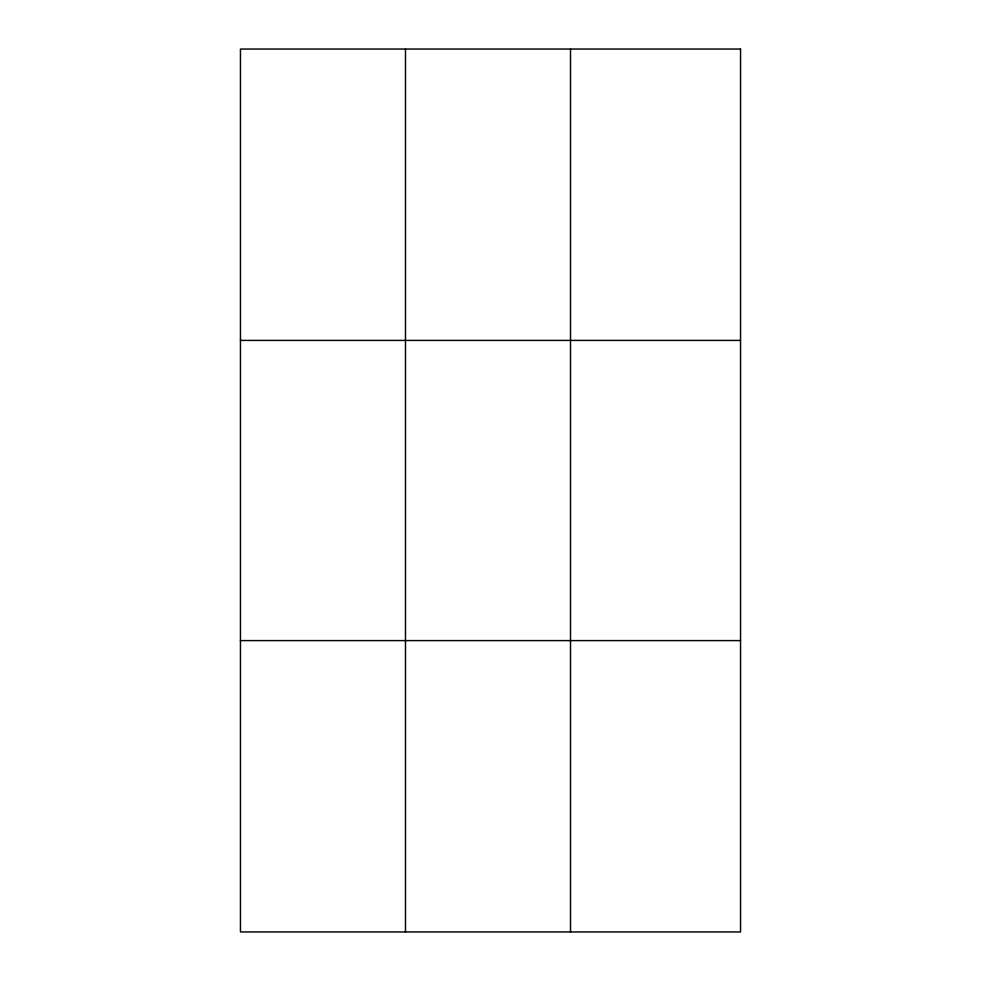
<?xml version="1.0" encoding="UTF-8"?>
<svg xmlns="http://www.w3.org/2000/svg" width="981" height="981" viewBox="0 0 981 981"><rect width="100%" height="100%" fill="white"/><g stroke="black" fill="none" stroke-linecap="round" stroke-linejoin="round"><path stroke-width="1.47" d="M405.484 49.05L405.484 931.95M570.513 49.05L570.513 931.95M240.455 340.407L740.545 340.407M240.455 640.593L740.545 640.593M740.545 49.05L740.545 931.95L240.455 931.95L240.455 49.05L740.545 49.05"/></g></svg>
